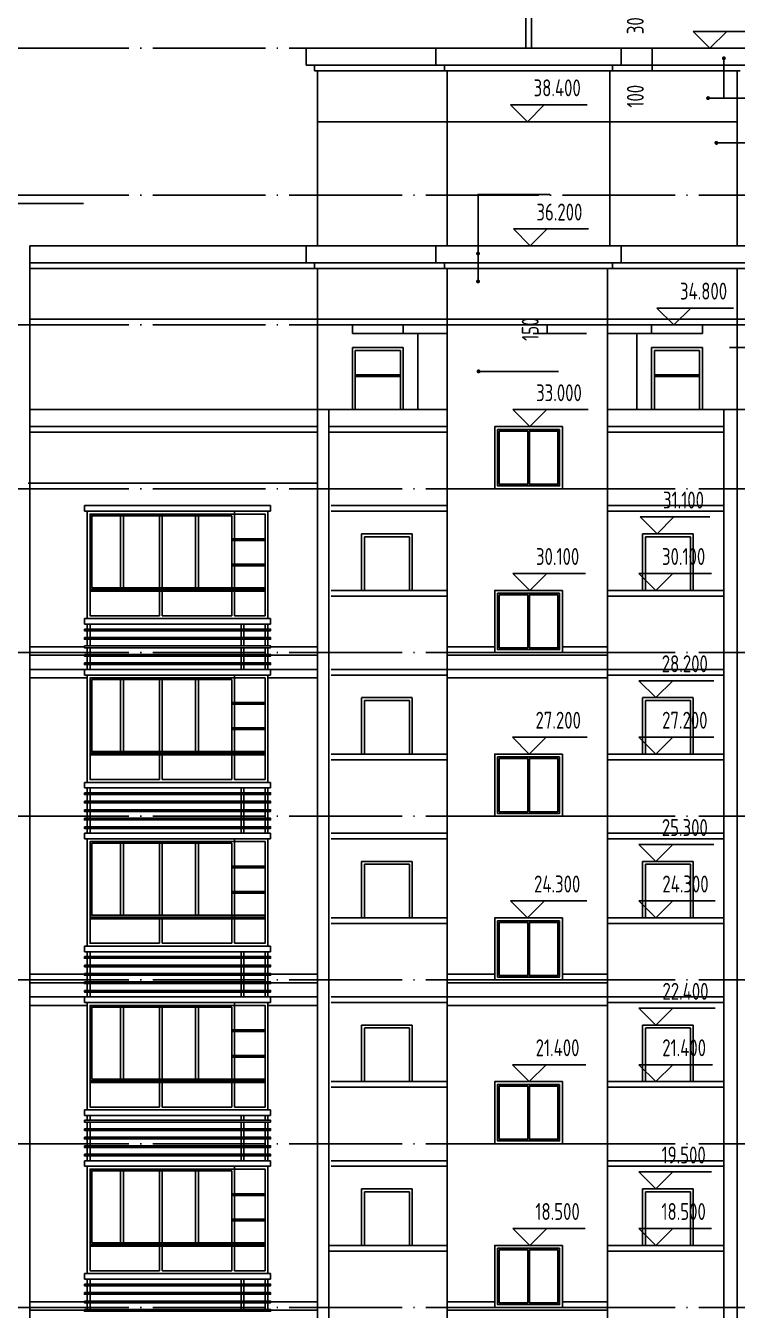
# Model space of a CAD drawing. Extents: x -726032 to 135930, y -151624 to 587044.
# Drawn here: x -379477 to -366866, y 312309 to 335059 of the extents above; entities that cross this region are included whole.
import ezdxf
from ezdxf.enums import TextEntityAlignment as Align

# ---------------------------------------------------------------- set-up
doc = ezdxf.new("R2010")
doc.units = 0
doc.header["$LTSCALE"] = 1000
doc.header["$MEASUREMENT"] = 0
doc.linetypes.add('DOTE', pattern=[2.42, 2, -0.2, 0.02, -0.2])
doc.layers.get('0').update_dxf_attribs({"linetype": 'CONTINUOUS'})
doc.layers.get('DEFPOINTS').update_dxf_attribs({"color": 1, "linetype": 'CONTINUOUS'})
for name, color, linetype in [('DOTE', 8, 'DOTE'), ('PUB_DIM', 245, 'CONTINUOUS'), ('WINDOW', 155, 'CONTINUOUS'), ('引线', 213, 'CONTINUOUS'), ('栏杆', 126, 'CONTINUOUS'), ('装饰线', 252, 'CONTINUOUS')]:
    doc.layers.add(name, color=color, linetype=linetype)
doc.styles.add('DIM_FONT', font='isocp.shx', dxfattribs={"width": 0.8})
doc.dimstyles.new('AXIS', dxfattribs={"dimtxt": 300, "dimasz": 1, "dimexe": 250, "dimexo": 300, "dimgap": 150, "dimtad": 1, "dimdec": 0, "dimzin": 0, "dimdsep": 46, "dimtxsty": 'DIM_FONT', "dimcen": 0.09, "dimse1": 1, "dimse2": 1, "dimclrt": 142, "dimadec": 0, "dimazin": 0, "dimtfac": 1, "dimtdec": 0, "dimtix": 1, "dimtmove": 2, "dimatfit": 3, "dimfxl": 1, "dimtolj": 1, "dimtzin": 0, "dimarcsym": 0})
doc.dimstyles.new('DIMN', dxfattribs={"dimtxt": 300, "dimasz": 1, "dimexe": 250, "dimexo": 300, "dimgap": 150, "dimtad": 1, "dimdec": 0, "dimzin": 0, "dimdsep": 46, "dimtxsty": 'DIM_FONT', "dimcen": 0.09, "dimclrt": 142, "dimadec": 0, "dimazin": 0, "dimtfac": 1, "dimtdec": 0, "dimtix": 1, "dimtmove": 2, "dimatfit": 3, "dimfxl": 1, "dimtolj": 1, "dimtzin": 0, "dimarcsym": 0})

# ---------------------------------------------------------------- blocks, each defined once
blk = doc.blocks.new('*D4112')
at = {"layer": 'DEFPOINTS', "color": 0, "transparency": 16777216}
for p in [(-369236, 329759), (-370236, 329609), (-369236, 329609)]:
    blk.add_point(p, dxfattribs=at)
at = {"layer": 'PUB_DIM', "color": 0, "lineweight": -2, "transparency": 16777216}
for p, q in [((-369536, 329759), (-370486, 329759)), ((-370236, 329760), (-370236, 329761)), ((-370236, 329759), (-370236, 329609)), ((-369536, 329609), (-370486, 329609)), ((-370236, 329608), (-370236, 329607))]:
    blk.add_line(p, q, dxfattribs=at)
at = {"layer": 'PUB_DIM', "color": 0, "transparency": 16777216}
for points in [[(-370236, 329760), (-370236, 329760), (-370236, 329759)], [(-370236, 329608), (-370236, 329608), (-370236, 329609)]]:
    blk.add_solid(points, dxfattribs=at)
at = {"layer": 'PUB_DIM', "color": 142, "transparency": 16777216, "insert": (-370536, 329684), "char_height": 300, "attachment_point": 5, "rotation": 90, "style": 'DIM_FONT'}
blk.add_mtext('\\A1;150', dxfattribs=at)
blk = doc.blocks.new('*D4123')
at = {"layer": 'DEFPOINTS', "color": 0, "transparency": 16777216}
for p in [(-367374, 334659), (-368374, 334359), (-367374, 334359)]:
    blk.add_point(p, dxfattribs=at)
at = {"layer": 'PUB_DIM', "color": 0, "lineweight": -2, "transparency": 16777216}
for p, q in [((-368374, 334660), (-368374, 334661)), ((-368374, 334659), (-368374, 334359)), ((-368374, 334358), (-368374, 334357))]:
    blk.add_line(p, q, dxfattribs=at)
at = {"layer": 'PUB_DIM', "color": 0, "transparency": 16777216}
for points in [[(-368374, 334660), (-368374, 334660), (-368374, 334659)], [(-368374, 334358), (-368374, 334358), (-368374, 334359)]]:
    blk.add_solid(points, dxfattribs=at)
at = {"layer": 'PUB_DIM', "color": 142, "transparency": 16777216, "insert": (-368674, 335132), "char_height": 300, "attachment_point": 5, "rotation": 90, "style": 'DIM_FONT'}
blk.add_mtext('\\A1;300', dxfattribs=at)
blk = doc.blocks.new('*D4124')
at = {"layer": 'DEFPOINTS', "color": 0, "transparency": 16777216}
for p in [(-368374, 334259), (-367374, 334359), (-367374, 334259)]:
    blk.add_point(p, dxfattribs=at)
at = {"layer": 'PUB_DIM', "color": 0, "lineweight": -2, "transparency": 16777216}
for p, q in [((-368374, 334360), (-368374, 334361)), ((-368374, 334359), (-368374, 334259)), ((-368374, 334258), (-368374, 334257))]:
    blk.add_line(p, q, dxfattribs=at)
at = {"layer": 'PUB_DIM', "color": 0, "transparency": 16777216}
for points in [[(-368374, 334360), (-368374, 334360), (-368374, 334359)], [(-368374, 334258), (-368374, 334258), (-368374, 334259)]]:
    blk.add_solid(points, dxfattribs=at)
at = {"layer": 'PUB_DIM', "color": 142, "transparency": 16777216, "insert": (-368674, 333809), "char_height": 300, "attachment_point": 5, "rotation": 90, "style": 'DIM_FONT'}
blk.add_mtext('\\A1;100', dxfattribs=at)

msp = doc.modelspace()

# ---------------------------------------------------------------- linework, layer by layer
for p, q in [((-370615.8, 337168.8), (-370615.8, 334658.7)), ((-370515.8, 337168.8), (-370515.8, 334658.7)), ((-366666.1, 334658.7), (-374506.1, 334658.7)), ((-374506.1, 334658.7), (-374506.1, 334358.7)), ((-372206.1, 334658.7), (-372206.1, 334358.7)), ((-368925.5, 334658.7), (-368925.5, 334358.7)), ((-366666.1, 334358.7), (-374506.1, 334358.7)), ((-374356.1, 334358.7), (-374356.1, 334258.7)), ((-374356.1, 334258.7), (-366816.1, 334258.7)), ((-374306.1, 331158.7), (-374306.1, 334258.7)), ((-372056.1, 334358.7), (-372056.1, 334258.7)), ((-372006.1, 334258.7), (-372006.1, 331158.7)), ((-369125.5, 334258.7), (-369125.5, 331158.7)), ((-369075.5, 334358.7), (-369075.5, 334258.7)), ((-366866.1, 331158.7), (-366866.1, 334258.7)), ((-379406.1, 331158.7), (-361566.6, 331158.7)), ((-379406.1, 331158.7), (-379406.1, 294448.7)), ((-374506.1, 331158.7), (-374506.1, 330858.7)), ((-374505.6, 331158.7), (-374506.1, 331158.2)), ((-372206.1, 331158.7), (-372206.1, 330858.7)), ((-368925.5, 331158.7), (-368925.5, 330858.7)), ((-361566.1, 330858.7), (-379406.1, 330858.7)), ((-374356.1, 330858.7), (-374356.1, 330758.7)), ((-372056.1, 330858.7), (-372056.1, 330758.7)), ((-369075.5, 330858.7), (-369075.5, 330758.7)), ((-361716.1, 330758.7), (-379406.1, 330758.7)), ((-374306.1, 295478.7), (-374306.1, 330758.7)), ((-372006.1, 301358.7), (-372006.1, 330758.7)), ((-369166.1, 330758.7), (-369166.1, 301358.7)), ((-366866.1, 294508.7), (-366866.1, 330758.7)), ((-372006.1, 329758.7), (-373686.1, 329758.7)), ((-373686.1, 329758.7), (-373686.1, 329608.7)), ((-372786.1, 329758.7), (-372786.1, 329608.7)), ((-369166.1, 329758.7), (-367486.1, 329758.7)), ((-368386.1, 329758.7), (-368386.1, 329608.7)), ((-367486.1, 329758.7), (-367486.1, 329608.7)), ((-373686.1, 329608.7), (-372006.1, 329608.7)), ((-372526.1, 329608.7), (-372526.1, 328258.7)), ((-367486.1, 329608.7), (-369166.1, 329608.7)), ((-368646.1, 329608.7), (-368646.1, 328258.7)), ((-373686.1, 329358.7), (-372786.1, 329358.7)), ((-373686.1, 329358.7), (-373686.1, 328258.7)), ((-372786.1, 329358.7), (-372786.1, 328258.7)), ((-367486.1, 329358.7), (-368386.1, 329358.7)), ((-368386.1, 329358.7), (-368386.1, 328258.7)), ((-367486.1, 329358.7), (-367486.1, 328258.7)), ((-379406.1, 328258.7), (-372006.1, 328258.7)), ((-374106.1, 328258.7), (-374106.1, 295478.7)), ((-369166.1, 328258.7), (-361566.1, 328258.7)), ((-367106.1, 294508.7), (-367106.1, 328258.7)), ((-379406.1, 327958.7), (-374306.1, 327958.7)), ((-374306.1, 327858.7), (-379406.1, 327858.7)), ((-374106.1, 327958.7), (-372006.1, 327958.7)), ((-372006.1, 327858.7), (-374106.1, 327858.7)), ((-369166.1, 327958.7), (-367106.1, 327958.7)), ((-367106.1, 327858.7), (-369166.1, 327858.7)), ((-378435.8, 326558.7), (-375135.8, 326558.7)), ((-378435.8, 326558.7), (-378435.8, 326458.7)), ((-375135.8, 326458.7), (-375135.8, 326558.7)), ((-374065.8, 326558.7), (-372005.8, 326558.7)), ((-367106.1, 326558.7), (-369166.1, 326558.7)), ((-375135.8, 326458.7), (-378435.8, 326458.7)), ((-372005.8, 326458.7), (-374065.8, 326458.7)), ((-369166.1, 326458.7), (-367106.1, 326458.7)), ((-374065.8, 325058.7), (-372005.8, 325058.7)), ((-372005.8, 324958.7), (-374065.8, 324958.7)), ((-367106.1, 325058.7), (-369166.1, 325058.7)), ((-369166.1, 324958.7), (-367106.1, 324958.7)), ((-378435.8, 324558.7), (-375135.8, 324558.7)), ((-378435.8, 324558.7), (-378435.8, 324458.7)), ((-375135.8, 324458.7), (-378435.8, 324458.7)), ((-375135.8, 324458.7), (-375135.8, 324558.7)), ((-378435.8, 323658.7), (-375135.8, 323658.7)), ((-378435.8, 323658.7), (-378435.8, 323558.7)), ((-375135.8, 323558.7), (-378435.8, 323558.7)), ((-375135.8, 323558.7), (-375135.8, 323658.7)), ((-374065.8, 323658.7), (-372005.8, 323658.7)), ((-372005.8, 323558.7), (-374065.8, 323558.7)), ((-367106.1, 323658.7), (-369166.1, 323658.7)), ((-369166.1, 323558.7), (-367106.1, 323558.7)), ((-374065.8, 322158.7), (-372005.8, 322158.7)), ((-367106.1, 322158.7), (-369166.1, 322158.7)), ((-372005.8, 322058.7), (-374065.8, 322058.7)), ((-369166.1, 322058.7), (-367106.1, 322058.7)), ((-378435.8, 321658.7), (-375135.8, 321658.7)), ((-378435.8, 321658.7), (-378435.8, 321558.7)), ((-375135.8, 321558.7), (-378435.8, 321558.7)), ((-375135.8, 321558.7), (-375135.8, 321658.7)), ((-378435.8, 320758.7), (-375135.8, 320758.7)), ((-378435.8, 320758.7), (-378435.8, 320658.7)), ((-375135.8, 320658.7), (-378435.8, 320658.7)), ((-375135.8, 320658.7), (-375135.8, 320758.7)), ((-374065.8, 320758.7), (-372005.8, 320758.7)), ((-372005.8, 320658.7), (-374065.8, 320658.7)), ((-367106.1, 320758.7), (-369166.1, 320758.7)), ((-369166.1, 320658.7), (-367106.1, 320658.7)), ((-374065.8, 319258.7), (-372005.8, 319258.7)), ((-367106.1, 319258.7), (-369166.1, 319258.7)), ((-372005.8, 319158.7), (-374065.8, 319158.7)), ((-369166.1, 319158.7), (-367106.1, 319158.7)), ((-378435.8, 318758.7), (-375135.8, 318758.7)), ((-378435.8, 318758.7), (-378435.8, 318658.7)), ((-375135.8, 318658.7), (-375135.8, 318758.7)), ((-375135.8, 318658.7), (-378435.8, 318658.7)), ((-378435.8, 317858.7), (-375135.8, 317858.7)), ((-378435.8, 317858.7), (-378435.8, 317758.7)), ((-375135.8, 317758.7), (-375135.8, 317858.7)), ((-372005.8, 317858.7), (-374065.8, 317858.7)), ((-369166.1, 317858.7), (-367106.1, 317858.7)), ((-375135.8, 317758.7), (-378435.8, 317758.7)), ((-372005.8, 317758.7), (-374065.8, 317758.7)), ((-369166.1, 317758.7), (-367106.1, 317758.7)), ((-374065.8, 316358.7), (-372005.8, 316358.7)), ((-372005.8, 316258.7), (-374065.8, 316258.7)), ((-367106.1, 316358.7), (-369166.1, 316358.7)), ((-369166.1, 316258.7), (-367106.1, 316258.7)), ((-378435.8, 315858.7), (-375135.8, 315858.7)), ((-378435.8, 315858.7), (-378435.8, 315758.7)), ((-375135.8, 315758.7), (-375135.8, 315858.7)), ((-375135.8, 315758.7), (-378435.8, 315758.7)), ((-378435.8, 314958.7), (-375135.8, 314958.7)), ((-378435.8, 314958.7), (-378435.8, 314858.7)), ((-375135.8, 314858.7), (-375135.8, 314958.7)), ((-374065.8, 314958.7), (-372005.8, 314958.7)), ((-367106.1, 314958.7), (-369166.1, 314958.7)), ((-375135.8, 314858.7), (-378435.8, 314858.7)), ((-372005.8, 314858.7), (-374065.8, 314858.7)), ((-369166.1, 314858.7), (-367106.1, 314858.7)), ((-374106.1, 313458.7), (-372005.8, 313458.7)), ((-372005.8, 313358.7), (-374106.1, 313358.7)), ((-367106.1, 313458.7), (-369166.1, 313458.7)), ((-369166.1, 313358.7), (-367106.1, 313358.7)), ((-378435.8, 312958.7), (-375135.8, 312958.7)), ((-378435.8, 312958.7), (-378435.8, 312858.7)), ((-375135.8, 312858.7), (-378435.8, 312858.7)), ((-375135.8, 312858.7), (-375135.8, 312958.7))]:
    msp.add_line(p, q)
for points in [[(-369965.8, 327958.7), (-371165.8, 327958.7), (-371165.8, 326858.7), (-369965.8, 326858.7)], [(-369965.8, 325058.7), (-371165.8, 325058.7), (-371165.8, 323958.7), (-369965.8, 323958.7)], [(-369965.8, 322158.7), (-371165.8, 322158.7), (-371165.8, 321058.7), (-369965.8, 321058.7)], [(-369965.8, 319258.7), (-371165.8, 319258.7), (-371165.8, 318158.7), (-369965.8, 318158.7)], [(-369965.8, 316358.7), (-371165.8, 316358.7), (-371165.8, 315258.7), (-369965.8, 315258.7)], [(-369965.8, 313458.7), (-371165.8, 313458.7), (-371165.8, 312358.7), (-369965.8, 312358.7)]]:
    msp.add_lwpolyline(points, close=True)
at = {"color": 146}
msp.add_lwpolyline([(-375825.8, 324608.7), (-377055.8, 324608.7)], dxfattribs=at)
at = {"layer": 'DOTE'}
for p, q in [((-418366.5, 334658.7), (-356514.6, 334658.7)), ((-418366.5, 332058.7), (-356514.6, 332058.7)), ((-418366.5, 329758.7), (-356514.6, 329758.7)), ((-418366.5, 326858.7), (-356514.6, 326858.7)), ((-418366.5, 323958.7), (-356514.6, 323958.7)), ((-418366.5, 321058.7), (-356514.6, 321058.7)), ((-418366.5, 318158.7), (-356514.6, 318158.7)), ((-418366.5, 315258.7), (-356514.6, 315258.7)), ((-418366.5, 312358.7), (-356514.6, 312358.7))]:
    msp.add_line(p, q, dxfattribs=at)
at = {"layer": 'PUB_DIM'}
for p, q in [((-367350.9, 334658.7), (-367650.9, 334958.7)), ((-367650.9, 334958.7), (-366317.8, 334958.7)), ((-367050.9, 334958.7), (-367350.9, 334658.7)), ((-370586.2, 333358.7), (-370886.2, 333658.7)), ((-369530, 333658.7), (-370886.2, 333658.7)), ((-370286.2, 333658.7), (-370586.2, 333358.7)), ((-370535.2, 331158.7), (-370835.2, 331458.7)), ((-369503, 331458.7), (-370835.2, 331458.7)), ((-370235.2, 331458.7), (-370535.2, 331158.7)), ((-368292.8, 330058.7), (-366936.7, 330058.7)), ((-367992.8, 329758.7), (-368292.8, 330058.7)), ((-367692.8, 330058.7), (-367992.8, 329758.7)), ((-366219.1, 329358.7), (-367002.6, 329358.7)), ((-370542.7, 327958.7), (-370842.7, 328258.7)), ((-369510.5, 328258.7), (-370842.7, 328258.7)), ((-370242.7, 328258.7), (-370542.7, 327958.7)), ((-367352.2, 326358.7), (-368588.4, 326358.7)), ((-368288.4, 326058.7), (-368588.4, 326358.7)), ((-367988.4, 326358.7), (-368288.4, 326058.7)), ((-370542.7, 325058.7), (-370842.7, 325358.7)), ((-369558.5, 325358.7), (-370842.7, 325358.7)), ((-370242.7, 325358.7), (-370542.7, 325058.7)), ((-367325.5, 325358.7), (-368609.7, 325358.7)), ((-368309.7, 325058.7), (-368609.7, 325358.7)), ((-368009.7, 325358.7), (-368309.7, 325058.7)), ((-367283.6, 323458.7), (-368609.7, 323458.7)), ((-368309.7, 323158.7), (-368609.7, 323458.7)), ((-368009.7, 323458.7), (-368309.7, 323158.7)), ((-370553, 322158.7), (-370853, 322458.7)), ((-369526.9, 322458.7), (-370853, 322458.7)), ((-370253, 322458.7), (-370553, 322158.7)), ((-367283.6, 322458.7), (-368609.7, 322458.7)), ((-368309.7, 322158.7), (-368609.7, 322458.7)), ((-368009.7, 322458.7), (-368309.7, 322158.7)), ((-368309.7, 320258.7), (-368609.7, 320558.7)), ((-367283.6, 320558.7), (-368609.7, 320558.7)), ((-368009.7, 320558.7), (-368309.7, 320258.7)), ((-370583.5, 319258.7), (-370883.5, 319558.7)), ((-369533.4, 319558.7), (-370883.5, 319558.7)), ((-370283.5, 319558.7), (-370583.5, 319258.7)), ((-367259.6, 319558.7), (-368609.7, 319558.7)), ((-368309.7, 319258.7), (-368609.7, 319558.7)), ((-368009.7, 319558.7), (-368309.7, 319258.7)), ((-367259.6, 317658.7), (-368609.7, 317658.7)), ((-368309.7, 317358.7), (-368609.7, 317658.7)), ((-368009.7, 317658.7), (-368309.7, 317358.7)), ((-370553, 316358.7), (-370853, 316658.7)), ((-369550.9, 316658.7), (-370853, 316658.7)), ((-370253, 316658.7), (-370553, 316358.7)), ((-367307.6, 316658.7), (-368609.7, 316658.7)), ((-368309.7, 316358.7), (-368609.7, 316658.7)), ((-368009.7, 316658.7), (-368309.7, 316358.7)), ((-367324.7, 314758.7), (-368609.7, 314758.7)), ((-368309.7, 314458.7), (-368609.7, 314758.7)), ((-368009.7, 314758.7), (-368309.7, 314458.7)), ((-370543.9, 313458.7), (-370843.9, 313758.7)), ((-369559.7, 313758.7), (-370843.9, 313758.7)), ((-370243.9, 313758.7), (-370543.9, 313458.7)), ((-367325.5, 313758.7), (-368609.7, 313758.7)), ((-368309.7, 313458.7), (-368609.7, 313758.7)), ((-368009.7, 313758.7), (-368309.7, 313458.7))]:
    msp.add_line(p, q, dxfattribs=at)
at = {"layer": 'WINDOW'}
for p, q in [((-372837.4, 329308.7), (-373637.4, 329308.7)), ((-373637.4, 328258.7), (-373637.4, 329308.7)), ((-372837.4, 328258.7), (-372837.4, 329308.7)), ((-368334.8, 329308.7), (-367534.8, 329308.7)), ((-368334.8, 328258.7), (-368334.8, 329308.7)), ((-367534.8, 328258.7), (-367534.8, 329308.7)), ((-373637.4, 328873.7), (-372837.4, 328873.7)), ((-373637.4, 328843.7), (-372837.4, 328843.7)), ((-367534.8, 328873.7), (-368334.8, 328873.7)), ((-367534.8, 328843.7), (-368334.8, 328843.7)), ((-370580.8, 327878.7), (-370580.8, 326938.7)), ((-370550.8, 327908.7), (-370550.8, 326908.7)), ((-378385.8, 324558.7), (-378385.8, 326458.7)), ((-377795.8, 325103.7), (-377795.8, 326378.7)), ((-377745.8, 325103.7), (-377745.8, 326378.7)), ((-377105.8, 325103.7), (-377105.8, 326378.7)), ((-377055.8, 325103.7), (-377055.8, 326378.7)), ((-376465.3, 326378.7), (-376465.8, 326378.2)), ((-376465.3, 326378.7), (-375826.3, 326378.7)), ((-376415.8, 325103.7), (-376415.8, 326378.7)), ((-375826.3, 326378.7), (-375825.8, 326378.2)), ((-375825.8, 324608.7), (-375825.8, 326378.2)), ((-375775.8, 324608.7), (-375775.8, 326458.7)), ((-375185.8, 324558.7), (-375185.8, 326458.7)), ((-373525.8, 326058.2), (-373525.8, 325058.7)), ((-372626.3, 326058.7), (-373525.3, 326058.7)), ((-373475.8, 326008.2), (-373475.8, 325058.7)), ((-372676.3, 326008.7), (-373475.3, 326008.7)), ((-372675.8, 326008.2), (-372675.8, 325058.7)), ((-372625.8, 326058.2), (-372625.8, 325058.7)), ((-368546.1, 326058.2), (-368546.1, 325058.7)), ((-368545.6, 326058.7), (-367646.6, 326058.7)), ((-368496.1, 326008.2), (-368496.1, 325058.7)), ((-368495.6, 326008.7), (-367696.6, 326008.7)), ((-367696.1, 326008.2), (-367696.1, 325058.7)), ((-367646.1, 326058.2), (-367646.1, 325058.7)), ((-375825.8, 325973.7), (-375235.8, 325973.7)), ((-375825.8, 325943.7), (-375235.8, 325943.7)), ((-375825.8, 325523.7), (-375235.8, 325523.7)), ((-375825.8, 325493.7), (-375235.8, 325493.7)), ((-375235.8, 325103.7), (-376428.3, 325103.7)), ((-378335.8, 325073.7), (-375235.8, 325073.7)), ((-375235.8, 325043.7), (-378335.8, 325043.7)), ((-377105.8, 324608.7), (-377105.8, 325043.7)), ((-377055.8, 324608.7), (-377055.8, 325043.7)), ((-370580.8, 324978.7), (-370580.8, 324038.7)), ((-370550.8, 325008.7), (-370550.8, 324008.7)), ((-378385.8, 321658.7), (-378385.8, 323558.7)), ((-375775.8, 321708.7), (-375775.8, 323558.7)), ((-375185.8, 321658.7), (-375185.8, 323558.7)), ((-377795.8, 322203.7), (-377795.8, 323478.7)), ((-377745.8, 322203.7), (-377745.8, 323478.7)), ((-377105.8, 322203.7), (-377105.8, 323478.7)), ((-377055.8, 322203.7), (-377055.8, 323478.7)), ((-376465.3, 323478.7), (-376465.8, 323478.2)), ((-376465.3, 323478.7), (-375826.3, 323478.7)), ((-376415.8, 322203.7), (-376415.8, 323478.7)), ((-375826.3, 323478.7), (-375825.8, 323478.2)), ((-375825.8, 321708.7), (-375825.8, 323478.2)), ((-375825.8, 323073.7), (-375235.8, 323073.7)), ((-373525.8, 323158.2), (-373525.8, 322158.7)), ((-372626.3, 323158.7), (-373525.3, 323158.7)), ((-373475.8, 323108.2), (-373475.8, 322158.7)), ((-372676.3, 323108.7), (-373475.3, 323108.7)), ((-372675.8, 323108.2), (-372675.8, 322158.7)), ((-372625.8, 323158.2), (-372625.8, 322158.7)), ((-368546.1, 323158.2), (-368546.1, 322158.7)), ((-368545.6, 323158.7), (-367646.6, 323158.7)), ((-368496.1, 323108.2), (-368496.1, 322158.7)), ((-368495.6, 323108.7), (-367696.6, 323108.7)), ((-367696.1, 323108.2), (-367696.1, 322158.7)), ((-367646.1, 323158.2), (-367646.1, 322158.7)), ((-375825.8, 323043.7), (-375235.8, 323043.7)), ((-375825.8, 322623.7), (-375235.8, 322623.7)), ((-375825.8, 322593.7), (-375235.8, 322593.7)), ((-378335.8, 322173.7), (-375235.8, 322173.7)), ((-375235.8, 322143.7), (-378335.8, 322143.7)), ((-377105.8, 321708.7), (-377105.8, 322143.7)), ((-377055.8, 321708.7), (-377055.8, 322143.7)), ((-375235.8, 322203.7), (-376428.3, 322203.7)), ((-370580.8, 322078.7), (-370580.8, 321138.7)), ((-370550.8, 322108.7), (-370550.8, 321108.7)), ((-378385.8, 318758.7), (-378385.8, 320658.7)), ((-377795.8, 319303.7), (-377795.8, 320578.7)), ((-377745.8, 319303.7), (-377745.8, 320578.7)), ((-377105.8, 319303.7), (-377105.8, 320578.7)), ((-377055.8, 319303.7), (-377055.8, 320578.7)), ((-376465.3, 320578.7), (-376465.8, 320578.2)), ((-376465.3, 320578.7), (-375826.3, 320578.7)), ((-376415.8, 319303.7), (-376415.8, 320578.7)), ((-375826.3, 320578.7), (-375825.8, 320578.2)), ((-375825.8, 318808.7), (-375825.8, 320578.2)), ((-375775.8, 318808.7), (-375775.8, 320658.7)), ((-375185.8, 318758.7), (-375185.8, 320658.7)), ((-375825.8, 320173.7), (-375235.8, 320173.7)), ((-375825.8, 320143.7), (-375235.8, 320143.7)), ((-373525.8, 320258.2), (-373525.8, 319258.7)), ((-372626.3, 320258.7), (-373525.3, 320258.7)), ((-373475.8, 320208.2), (-373475.8, 319258.7)), ((-372676.3, 320208.7), (-373475.3, 320208.7)), ((-372675.8, 320208.2), (-372675.8, 319258.7)), ((-372625.8, 320258.2), (-372625.8, 319258.7)), ((-368546.1, 320258.2), (-368546.1, 319258.7)), ((-368545.6, 320258.7), (-367646.6, 320258.7)), ((-368496.1, 320208.2), (-368496.1, 319258.7)), ((-368495.6, 320208.7), (-367696.6, 320208.7)), ((-367696.1, 320208.2), (-367696.1, 319258.7)), ((-367646.1, 320258.2), (-367646.1, 319258.7)), ((-375825.8, 319723.7), (-375235.8, 319723.7)), ((-375825.8, 319693.7), (-375235.8, 319693.7)), ((-378335.8, 319273.7), (-375235.8, 319273.7)), ((-375235.8, 319243.7), (-378335.8, 319243.7)), ((-377105.8, 318808.7), (-377105.8, 319243.7)), ((-377055.8, 318808.7), (-377055.8, 319243.7)), ((-375235.8, 319303.7), (-376428.3, 319303.7)), ((-370550.8, 319208.7), (-370550.8, 318208.7)), ((-370580.8, 319178.7), (-370580.8, 318238.7)), ((-378385.8, 315858.7), (-378385.8, 317758.7)), ((-377795.8, 316403.7), (-377795.8, 317678.7)), ((-377745.8, 316403.7), (-377745.8, 317678.7)), ((-377105.8, 316403.7), (-377105.8, 317678.7)), ((-377055.8, 316403.7), (-377055.8, 317678.7)), ((-376465.3, 317678.7), (-376465.8, 317678.2)), ((-376465.3, 317678.7), (-375826.3, 317678.7)), ((-376415.8, 316403.7), (-376415.8, 317678.7)), ((-375826.3, 317678.7), (-375825.8, 317678.2)), ((-375825.8, 315908.7), (-375825.8, 317678.2)), ((-375775.8, 315908.7), (-375775.8, 317758.7)), ((-375185.8, 315858.7), (-375185.8, 317758.7)), ((-375825.8, 317273.7), (-375235.8, 317273.7)), ((-375825.8, 317243.7), (-375235.8, 317243.7)), ((-373525.8, 317358.2), (-373525.8, 316358.7)), ((-372626.3, 317358.7), (-373525.3, 317358.7)), ((-373475.8, 317308.2), (-373475.8, 316358.7)), ((-372676.3, 317308.7), (-373475.3, 317308.7)), ((-372675.8, 317308.2), (-372675.8, 316358.7)), ((-372625.8, 317358.2), (-372625.8, 316358.7)), ((-368546.1, 317358.2), (-368546.1, 316358.7)), ((-368545.6, 317358.7), (-367646.6, 317358.7)), ((-368496.1, 317308.2), (-368496.1, 316358.7)), ((-368495.6, 317308.7), (-367696.6, 317308.7)), ((-367696.1, 317308.2), (-367696.1, 316358.7)), ((-367646.1, 317358.2), (-367646.1, 316358.7)), ((-375825.8, 316823.7), (-375235.8, 316823.7)), ((-375825.8, 316793.7), (-375235.8, 316793.7)), ((-378335.8, 316373.7), (-375235.8, 316373.7)), ((-375235.8, 316343.7), (-378335.8, 316343.7)), ((-377105.8, 315908.7), (-377105.8, 316343.7)), ((-377055.8, 315908.7), (-377055.8, 316343.7)), ((-375235.8, 316403.7), (-376428.3, 316403.7)), ((-370580.8, 316278.7), (-370580.8, 315338.7)), ((-370550.8, 316308.7), (-370550.8, 315308.7)), ((-378385.8, 312958.7), (-378385.8, 314858.7)), ((-377795.8, 313503.7), (-377795.8, 314778.7)), ((-377745.8, 313503.7), (-377745.8, 314778.7)), ((-377105.8, 313503.7), (-377105.8, 314778.7)), ((-377055.8, 313503.7), (-377055.8, 314778.7)), ((-376465.3, 314778.7), (-376465.8, 314778.2)), ((-376465.3, 314778.7), (-375826.3, 314778.7)), ((-376415.8, 313503.7), (-376415.8, 314778.7)), ((-375826.3, 314778.7), (-375825.8, 314778.2)), ((-375825.8, 313008.7), (-375825.8, 314778.2)), ((-375775.8, 313008.7), (-375775.8, 314858.7)), ((-375185.8, 312958.7), (-375185.8, 314858.7)), ((-373525.8, 314458.2), (-373525.8, 313458.7)), ((-372626.3, 314458.7), (-373525.3, 314458.7)), ((-373475.8, 314408.2), (-373475.8, 313458.7)), ((-372676.3, 314408.7), (-373475.3, 314408.7)), ((-372675.8, 314408.2), (-372675.8, 313458.7)), ((-372625.8, 314458.2), (-372625.8, 313458.7)), ((-368546.1, 314458.2), (-368546.1, 313458.7)), ((-368545.6, 314458.7), (-367646.6, 314458.7)), ((-368496.1, 314408.2), (-368496.1, 313458.7)), ((-368495.6, 314408.7), (-367696.6, 314408.7)), ((-367696.1, 314408.2), (-367696.1, 313458.7)), ((-367646.1, 314458.2), (-367646.1, 313458.7)), ((-375825.8, 314373.7), (-375235.8, 314373.7)), ((-375825.8, 314343.7), (-375235.8, 314343.7)), ((-375825.8, 313923.7), (-375235.8, 313923.7)), ((-375825.8, 313893.7), (-375235.8, 313893.7)), ((-375235.8, 313503.7), (-376428.3, 313503.7)), ((-378335.8, 313473.7), (-375235.8, 313473.7)), ((-375235.8, 313443.7), (-378335.8, 313443.7)), ((-377105.8, 313008.7), (-377105.8, 313443.7)), ((-377055.8, 313008.7), (-377055.8, 313443.7)), ((-370580.8, 313378.7), (-370580.8, 312438.7)), ((-370550.8, 313408.7), (-370550.8, 312408.7))]:
    msp.add_line(p, q, dxfattribs=at)
for points in [[(-370015.8, 327908.7), (-371115.8, 327908.7), (-371115.8, 326908.7), (-370015.8, 326908.7)], [(-370015.8, 325008.7), (-371115.8, 325008.7), (-371115.8, 324008.7), (-370015.8, 324008.7)], [(-370015.8, 322108.7), (-371115.8, 322108.7), (-371115.8, 321108.7), (-370015.8, 321108.7)], [(-370015.8, 319208.7), (-371115.8, 319208.7), (-371115.8, 318208.7), (-370015.8, 318208.7)], [(-370015.8, 316308.7), (-371115.8, 316308.7), (-371115.8, 315308.7), (-370015.8, 315308.7)], [(-370015.8, 313408.7), (-371115.8, 313408.7), (-371115.8, 312408.7), (-370015.8, 312408.7)]]:
    msp.add_lwpolyline(points, close=True, dxfattribs=at)
for points in [[(-370580.8, 327878.7), (-371085.8, 327878.7), (-371085.8, 326938.7), (-370580.8, 326938.7)], [(-370550.8, 326938.7), (-370045.8, 326938.7), (-370045.8, 327878.7), (-370550.8, 327878.7)], [(-377105.8, 324608.7), (-378335.8, 324608.7), (-378335.8, 326408.7), (-375235.8, 326408.7), (-375235.8, 324608.7), (-375775.8, 324608.7)], [(-376415.8, 325103.7), (-378305.8, 325103.7), (-378305.8, 326378.7), (-376466.3, 326378.7), (-376465.8, 326378.2), (-376465.8, 325103.7)], [(-370580.8, 324978.7), (-371085.8, 324978.7), (-371085.8, 324038.7), (-370580.8, 324038.7)], [(-370550.8, 324038.7), (-370045.8, 324038.7), (-370045.8, 324978.7), (-370550.8, 324978.7)], [(-377105.8, 321708.7), (-378335.8, 321708.7), (-378335.8, 323508.7), (-375235.8, 323508.7), (-375235.8, 321708.7), (-375775.8, 321708.7)], [(-376415.8, 322203.7), (-378305.8, 322203.7), (-378305.8, 323478.7), (-376466.3, 323478.7), (-376465.8, 323478.2), (-376465.8, 322203.7)], [(-370580.8, 322078.7), (-371085.8, 322078.7), (-371085.8, 321138.7), (-370580.8, 321138.7)], [(-370550.8, 321138.7), (-370045.8, 321138.7), (-370045.8, 322078.7), (-370550.8, 322078.7)], [(-375825.8, 321708.7), (-377055.8, 321708.7)], [(-377105.8, 318808.7), (-378335.8, 318808.7), (-378335.8, 320608.7), (-375235.8, 320608.7), (-375235.8, 318808.7), (-375775.8, 318808.7)], [(-376415.8, 319303.7), (-378305.8, 319303.7), (-378305.8, 320578.7), (-376466.3, 320578.7), (-376465.8, 320578.2), (-376465.8, 319303.7)], [(-370580.8, 319178.7), (-371085.8, 319178.7), (-371085.8, 318238.7), (-370580.8, 318238.7)], [(-370550.8, 318238.7), (-370045.8, 318238.7), (-370045.8, 319178.7), (-370550.8, 319178.7)], [(-375825.8, 318808.7), (-377055.8, 318808.7)], [(-377105.8, 315908.7), (-378335.8, 315908.7), (-378335.8, 317708.7), (-375235.8, 317708.7), (-375235.8, 315908.7), (-375775.8, 315908.7)], [(-376415.8, 316403.7), (-378305.8, 316403.7), (-378305.8, 317678.7), (-376466.3, 317678.7), (-376465.8, 317678.2), (-376465.8, 316403.7)], [(-370580.8, 316278.7), (-371085.8, 316278.7), (-371085.8, 315338.7), (-370580.8, 315338.7)], [(-370550.8, 315338.7), (-370045.8, 315338.7), (-370045.8, 316278.7), (-370550.8, 316278.7)], [(-375825.8, 315908.7), (-377055.8, 315908.7)], [(-377105.8, 313008.7), (-378335.8, 313008.7), (-378335.8, 314808.7), (-375235.8, 314808.7), (-375235.8, 313008.7), (-375775.8, 313008.7)], [(-376415.8, 313503.7), (-378305.8, 313503.7), (-378305.8, 314778.7), (-376466.3, 314778.7), (-376465.8, 314778.2), (-376465.8, 313503.7)], [(-370580.8, 313378.7), (-371085.8, 313378.7), (-371085.8, 312438.7), (-370580.8, 312438.7)], [(-370550.8, 312438.7), (-370045.8, 312438.7), (-370045.8, 313378.7), (-370550.8, 313378.7)], [(-375825.8, 313008.7), (-377055.8, 313008.7)]]:
    msp.add_lwpolyline(points, dxfattribs=at)
at = {"layer": '引线'}
for p, q in [((-367104.5, 333776.1), (-367104.5, 334481.2)), ((-367384.7, 333776.1), (-365113.3, 333776.1)), ((-367236.9, 332982.6), (-365195.5, 332982.6)), ((-371451.3, 328936.9), (-370034.5, 328936.9))]:
    msp.add_line(p, q, dxfattribs=at)
at = {"layer": '引线', "const_width": 34.8}
for points in [[(-367122.2, 334481.2, 1), (-367086.9, 334481.2, 1)], [(-367402.3, 333776.1, 1), (-367367.1, 333776.1, 1)], [(-367254.5, 332982.6, 1), (-367219.3, 332982.6, 1)], [(-371479, 331023.6, 1), (-371443.8, 331023.6, 1)], [(-371479, 330529.2, 1), (-371443.8, 330529.2, 1)], [(-371468.9, 328936.9, 1), (-371433.7, 328936.9, 1)]]:
    msp.add_lwpolyline(points, format="xyb", close=True, dxfattribs=at)
at = {"layer": '引线'}
for points in [[(-371461.4, 330529.2), (-371461.4, 332070.2), (-370186.9, 332070.2)], [(-379727, 330529.2), (-379727, 331912.4), (-378452.5, 331912.4)]]:
    msp.add_lwpolyline(points, dxfattribs=at)
at = {"layer": '栏杆'}
for p, q in [((-378385.8, 324373.9), (-378385.8, 324458.7)), ((-378335.8, 324373.9), (-378335.8, 324458.7)), ((-375660.8, 324373.9), (-375660.8, 324458.7)), ((-375610.8, 324373.9), (-375610.8, 324458.7)), ((-375235.8, 324373.9), (-375235.8, 324458.7)), ((-375185.8, 324373.9), (-375185.8, 324458.7)), ((-378385.8, 324223.4), (-378385.8, 324343.4)), ((-378385.8, 324073.4), (-378385.8, 324193.4)), ((-378335.8, 324223.4), (-378335.8, 324343.4)), ((-378335.8, 324073.4), (-378335.8, 324193.4)), ((-375660.8, 324223.4), (-375660.8, 324343.4)), ((-375660.8, 324073.4), (-375660.8, 324193.4)), ((-375610.8, 324223.4), (-375610.8, 324343.4)), ((-375610.8, 324073.4), (-375610.8, 324193.4)), ((-375235.8, 324223.4), (-375235.8, 324343.4)), ((-375235.8, 324073.4), (-375235.8, 324193.4)), ((-375185.8, 324223.4), (-375185.8, 324343.4)), ((-375185.8, 324073.4), (-375185.8, 324193.4)), ((-378385.8, 323923.4), (-378385.8, 324043.4)), ((-378335.8, 323923.4), (-378335.8, 324043.4)), ((-375660.8, 323923.4), (-375660.8, 324043.4)), ((-375610.8, 323923.4), (-375610.8, 324043.4)), ((-375235.8, 323923.4), (-375235.8, 324043.4)), ((-375185.8, 323923.4), (-375185.8, 324043.4)), ((-378385.8, 323773.4), (-378385.8, 323893.4)), ((-378385.8, 323658.7), (-378385.8, 323743.4)), ((-378335.8, 323773.4), (-378335.8, 323893.4)), ((-378335.8, 323658.7), (-378335.8, 323743.4)), ((-375660.8, 323773.4), (-375660.8, 323893.4)), ((-375660.8, 323658.7), (-375660.8, 323743.4)), ((-375610.8, 323773.4), (-375610.8, 323893.4)), ((-375610.8, 323658.7), (-375610.8, 323743.4)), ((-375235.8, 323773.4), (-375235.8, 323893.4)), ((-375235.8, 323658.7), (-375235.8, 323743.4)), ((-375185.8, 323773.4), (-375185.8, 323893.4)), ((-375185.8, 323658.7), (-375185.8, 323743.4)), ((-378385.8, 321473.9), (-378385.8, 321558.7)), ((-378335.8, 321473.9), (-378335.8, 321558.7)), ((-375660.8, 321473.9), (-375660.8, 321558.7)), ((-375610.8, 321473.9), (-375610.8, 321558.7)), ((-375235.8, 321473.9), (-375235.8, 321558.7)), ((-375185.8, 321473.9), (-375185.8, 321558.7)), ((-378385.8, 321323.4), (-378385.8, 321443.4)), ((-378385.8, 321173.4), (-378385.8, 321293.4)), ((-378335.8, 321323.4), (-378335.8, 321443.4)), ((-378335.8, 321173.4), (-378335.8, 321293.4)), ((-375660.8, 321323.4), (-375660.8, 321443.4)), ((-375660.8, 321173.4), (-375660.8, 321293.4)), ((-375610.8, 321323.4), (-375610.8, 321443.4)), ((-375610.8, 321173.4), (-375610.8, 321293.4)), ((-375235.8, 321323.4), (-375235.8, 321443.4)), ((-375235.8, 321173.4), (-375235.8, 321293.4)), ((-375185.8, 321323.4), (-375185.8, 321443.4)), ((-375185.8, 321173.4), (-375185.8, 321293.4)), ((-378385.8, 321023.4), (-378385.8, 321143.4)), ((-378335.8, 321023.4), (-378335.8, 321143.4)), ((-375660.8, 321023.4), (-375660.8, 321143.4)), ((-375610.8, 321023.4), (-375610.8, 321143.4)), ((-375235.8, 321023.4), (-375235.8, 321143.4)), ((-375185.8, 321023.4), (-375185.8, 321143.4)), ((-378385.8, 320873.4), (-378385.8, 320993.4)), ((-378385.8, 320758.7), (-378385.8, 320843.4)), ((-378335.8, 320873.4), (-378335.8, 320993.4)), ((-378335.8, 320758.7), (-378335.8, 320843.4)), ((-375660.8, 320873.4), (-375660.8, 320993.4)), ((-375660.8, 320758.7), (-375660.8, 320843.4)), ((-375610.8, 320873.4), (-375610.8, 320993.4)), ((-375610.8, 320758.7), (-375610.8, 320843.4)), ((-375235.8, 320873.4), (-375235.8, 320993.4)), ((-375235.8, 320758.7), (-375235.8, 320843.4)), ((-375185.8, 320873.4), (-375185.8, 320993.4)), ((-375185.8, 320758.7), (-375185.8, 320843.4)), ((-378385.8, 318573.9), (-378385.8, 318658.7)), ((-378385.8, 318423.4), (-378385.8, 318543.4)), ((-378335.8, 318573.9), (-378335.8, 318658.7)), ((-378335.8, 318423.4), (-378335.8, 318543.4)), ((-375660.8, 318573.9), (-375660.8, 318658.7)), ((-375660.8, 318423.4), (-375660.8, 318543.4)), ((-375610.8, 318573.9), (-375610.8, 318658.7)), ((-375610.8, 318423.4), (-375610.8, 318543.4)), ((-375235.8, 318573.9), (-375235.8, 318658.7)), ((-375235.8, 318423.4), (-375235.8, 318543.4)), ((-375185.8, 318573.9), (-375185.8, 318658.7)), ((-375185.8, 318423.4), (-375185.8, 318543.4)), ((-378385.8, 318273.4), (-378385.8, 318393.4)), ((-378335.8, 318273.4), (-378335.8, 318393.4)), ((-375660.8, 318273.4), (-375660.8, 318393.4)), ((-375610.8, 318273.4), (-375610.8, 318393.4)), ((-375235.8, 318273.4), (-375235.8, 318393.4)), ((-375185.8, 318273.4), (-375185.8, 318393.4)), ((-378385.8, 318123.4), (-378385.8, 318243.4)), ((-378385.8, 317973.4), (-378385.8, 318093.4)), ((-378335.8, 318123.4), (-378335.8, 318243.4)), ((-378335.8, 317973.4), (-378335.8, 318093.4)), ((-375660.8, 318123.4), (-375660.8, 318243.4)), ((-375660.8, 317973.4), (-375660.8, 318093.4)), ((-375610.8, 318123.4), (-375610.8, 318243.4)), ((-375610.8, 317973.4), (-375610.8, 318093.4)), ((-375235.8, 318123.4), (-375235.8, 318243.4)), ((-375235.8, 317973.4), (-375235.8, 318093.4)), ((-375185.8, 318123.4), (-375185.8, 318243.4)), ((-375185.8, 317973.4), (-375185.8, 318093.4)), ((-378385.8, 317858.7), (-378385.8, 317943.4)), ((-378335.8, 317858.7), (-378335.8, 317943.4)), ((-375660.8, 317858.7), (-375660.8, 317943.4)), ((-375610.8, 317858.7), (-375610.8, 317943.4)), ((-375235.8, 317858.7), (-375235.8, 317943.4)), ((-375185.8, 317858.7), (-375185.8, 317943.4)), ((-378385.8, 315673.9), (-378385.8, 315758.7)), ((-378385.8, 315523.4), (-378385.8, 315643.4)), ((-378335.8, 315673.9), (-378335.8, 315758.7)), ((-378335.8, 315523.4), (-378335.8, 315643.4)), ((-375660.8, 315673.9), (-375660.8, 315758.7)), ((-375660.8, 315523.4), (-375660.8, 315643.4)), ((-375610.8, 315673.9), (-375610.8, 315758.7)), ((-375610.8, 315523.4), (-375610.8, 315643.4)), ((-375235.8, 315673.9), (-375235.8, 315758.7)), ((-375235.8, 315523.4), (-375235.8, 315643.4)), ((-375185.8, 315673.9), (-375185.8, 315758.7)), ((-375185.8, 315523.4), (-375185.8, 315643.4)), ((-378385.8, 315373.4), (-378385.8, 315493.4)), ((-378385.8, 315223.4), (-378385.8, 315343.4)), ((-378335.8, 315373.4), (-378335.8, 315493.4)), ((-378335.8, 315223.4), (-378335.8, 315343.4)), ((-375660.8, 315373.4), (-375660.8, 315493.4)), ((-375660.8, 315223.4), (-375660.8, 315343.4)), ((-375610.8, 315373.4), (-375610.8, 315493.4)), ((-375610.8, 315223.4), (-375610.8, 315343.4)), ((-375235.8, 315373.4), (-375235.8, 315493.4)), ((-375235.8, 315223.4), (-375235.8, 315343.4)), ((-375185.8, 315373.4), (-375185.8, 315493.4)), ((-375185.8, 315223.4), (-375185.8, 315343.4)), ((-378385.8, 315073.4), (-378385.8, 315193.4)), ((-378335.8, 315073.4), (-378335.8, 315193.4)), ((-375660.8, 315073.4), (-375660.8, 315193.4)), ((-375610.8, 315073.4), (-375610.8, 315193.4)), ((-375235.8, 315073.4), (-375235.8, 315193.4)), ((-375185.8, 315073.4), (-375185.8, 315193.4)), ((-378385.8, 314958.7), (-378385.8, 315043.4)), ((-378335.8, 314958.7), (-378335.8, 315043.4)), ((-375660.8, 314958.7), (-375660.8, 315043.4)), ((-375610.8, 314958.7), (-375610.8, 315043.4)), ((-375235.8, 314958.7), (-375235.8, 315043.4)), ((-375185.8, 314958.7), (-375185.8, 315043.4)), ((-378385.8, 312773.9), (-378385.8, 312858.7)), ((-378335.8, 312773.9), (-378335.8, 312858.7)), ((-375660.8, 312773.9), (-375660.8, 312858.7)), ((-375610.8, 312773.9), (-375610.8, 312858.7)), ((-375235.8, 312773.9), (-375235.8, 312858.7)), ((-375185.8, 312773.9), (-375185.8, 312858.7)), ((-378385.8, 312623.4), (-378385.8, 312743.4)), ((-378385.8, 312473.4), (-378385.8, 312593.4)), ((-378335.8, 312623.4), (-378335.8, 312743.4)), ((-378335.8, 312473.4), (-378335.8, 312593.4)), ((-375660.8, 312623.4), (-375660.8, 312743.4)), ((-375660.8, 312473.4), (-375660.8, 312593.4)), ((-375610.8, 312623.4), (-375610.8, 312743.4)), ((-375610.8, 312473.4), (-375610.8, 312593.4)), ((-375235.8, 312623.4), (-375235.8, 312743.4)), ((-375235.8, 312473.4), (-375235.8, 312593.4)), ((-375185.8, 312623.4), (-375185.8, 312743.4)), ((-375185.8, 312473.4), (-375185.8, 312593.4)), ((-378385.8, 312323.4), (-378385.8, 312443.4)), ((-378335.8, 312323.4), (-378335.8, 312443.4)), ((-375660.8, 312323.4), (-375660.8, 312443.4)), ((-375610.8, 312323.4), (-375610.8, 312443.4)), ((-375235.8, 312323.4), (-375235.8, 312443.4)), ((-375185.8, 312323.4), (-375185.8, 312443.4))]:
    msp.add_line(p, q, dxfattribs=at)
for points in [[(-378435.8, 324373.4), (-375135.8, 324373.4), (-375135.8, 324343.4), (-378435.8, 324343.4)], [(-378435.8, 324373.4), (-375135.8, 324373.4), (-375135.8, 324343.4), (-378435.8, 324343.4)], [(-378435.8, 324223.4), (-375135.8, 324223.4), (-375135.8, 324193.4), (-378435.8, 324193.4)], [(-378435.8, 324223.4), (-375135.8, 324223.4), (-375135.8, 324193.4), (-378435.8, 324193.4)], [(-378435.8, 324073.4), (-375135.8, 324073.4), (-375135.8, 324043.4), (-378435.8, 324043.4)], [(-378435.8, 324073.4), (-375135.8, 324073.4), (-375135.8, 324043.4), (-378435.8, 324043.4)], [(-378435.8, 323923.4), (-375135.8, 323923.4), (-375135.8, 323893.4), (-378435.8, 323893.4)], [(-378435.8, 323923.4), (-375135.8, 323923.4), (-375135.8, 323893.4), (-378435.8, 323893.4)], [(-378435.8, 323773.4), (-375135.8, 323773.4), (-375135.8, 323743.4), (-378435.8, 323743.4)], [(-378435.8, 323773.4), (-375135.8, 323773.4), (-375135.8, 323743.4), (-378435.8, 323743.4)], [(-378435.8, 321473.4), (-375135.8, 321473.4), (-375135.8, 321443.4), (-378435.8, 321443.4)], [(-378435.8, 321473.4), (-375135.8, 321473.4), (-375135.8, 321443.4), (-378435.8, 321443.4)], [(-378435.8, 321323.4), (-375135.8, 321323.4), (-375135.8, 321293.4), (-378435.8, 321293.4)], [(-378435.8, 321323.4), (-375135.8, 321323.4), (-375135.8, 321293.4), (-378435.8, 321293.4)], [(-378435.8, 321173.4), (-375135.8, 321173.4), (-375135.8, 321143.4), (-378435.8, 321143.4)], [(-378435.8, 321173.4), (-375135.8, 321173.4), (-375135.8, 321143.4), (-378435.8, 321143.4)], [(-378435.8, 321023.4), (-375135.8, 321023.4), (-375135.8, 320993.4), (-378435.8, 320993.4)], [(-378435.8, 321023.4), (-375135.8, 321023.4), (-375135.8, 320993.4), (-378435.8, 320993.4)], [(-378435.8, 320873.4), (-375135.8, 320873.4), (-375135.8, 320843.4), (-378435.8, 320843.4)], [(-378435.8, 320873.4), (-375135.8, 320873.4), (-375135.8, 320843.4), (-378435.8, 320843.4)], [(-378435.8, 318573.4), (-375135.8, 318573.4), (-375135.8, 318543.4), (-378435.8, 318543.4)], [(-378435.8, 318573.4), (-375135.8, 318573.4), (-375135.8, 318543.4), (-378435.8, 318543.4)], [(-378435.8, 318423.4), (-375135.8, 318423.4), (-375135.8, 318393.4), (-378435.8, 318393.4)], [(-378435.8, 318423.4), (-375135.8, 318423.4), (-375135.8, 318393.4), (-378435.8, 318393.4)], [(-378435.8, 318273.4), (-375135.8, 318273.4), (-375135.8, 318243.4), (-378435.8, 318243.4)], [(-378435.8, 318273.4), (-375135.8, 318273.4), (-375135.8, 318243.4), (-378435.8, 318243.4)], [(-378435.8, 318123.4), (-375135.8, 318123.4), (-375135.8, 318093.4), (-378435.8, 318093.4)], [(-378435.8, 318123.4), (-375135.8, 318123.4), (-375135.8, 318093.4), (-378435.8, 318093.4)], [(-378435.8, 317973.4), (-375135.8, 317973.4), (-375135.8, 317943.4), (-378435.8, 317943.4)], [(-378435.8, 317973.4), (-375135.8, 317973.4), (-375135.8, 317943.4), (-378435.8, 317943.4)], [(-378435.8, 315673.4), (-375135.8, 315673.4), (-375135.8, 315643.4), (-378435.8, 315643.4)], [(-378435.8, 315673.4), (-375135.8, 315673.4), (-375135.8, 315643.4), (-378435.8, 315643.4)], [(-378435.8, 315523.4), (-375135.8, 315523.4), (-375135.8, 315493.4), (-378435.8, 315493.4)], [(-378435.8, 315523.4), (-375135.8, 315523.4), (-375135.8, 315493.4), (-378435.8, 315493.4)], [(-378435.8, 315373.4), (-375135.8, 315373.4), (-375135.8, 315343.4), (-378435.8, 315343.4)], [(-378435.8, 315373.4), (-375135.8, 315373.4), (-375135.8, 315343.4), (-378435.8, 315343.4)], [(-378435.8, 315223.4), (-375135.8, 315223.4), (-375135.8, 315193.4), (-378435.8, 315193.4)], [(-378435.8, 315223.4), (-375135.8, 315223.4), (-375135.8, 315193.4), (-378435.8, 315193.4)], [(-378435.8, 315073.4), (-375135.8, 315073.4), (-375135.8, 315043.4), (-378435.8, 315043.4)], [(-378435.8, 315073.4), (-375135.8, 315073.4), (-375135.8, 315043.4), (-378435.8, 315043.4)], [(-378435.8, 312773.4), (-375135.8, 312773.4), (-375135.8, 312743.4), (-378435.8, 312743.4)], [(-378435.8, 312773.4), (-375135.8, 312773.4), (-375135.8, 312743.4), (-378435.8, 312743.4)], [(-378435.8, 312623.4), (-375135.8, 312623.4), (-375135.8, 312593.4), (-378435.8, 312593.4)], [(-378435.8, 312623.4), (-375135.8, 312623.4), (-375135.8, 312593.4), (-378435.8, 312593.4)], [(-378435.8, 312473.4), (-375135.8, 312473.4), (-375135.8, 312443.4), (-378435.8, 312443.4)], [(-378435.8, 312473.4), (-375135.8, 312473.4), (-375135.8, 312443.4), (-378435.8, 312443.4)], [(-378435.8, 312323.4), (-375135.8, 312323.4), (-375135.8, 312293.4), (-378435.8, 312293.4)], [(-378435.8, 312323.4), (-375135.8, 312323.4), (-375135.8, 312293.4), (-378435.8, 312293.4)]]:
    msp.add_lwpolyline(points, close=True, dxfattribs=at)
at = {"layer": '装饰线'}
for p, q in [((-374306.1, 333358.7), (-366866.1, 333358.7)), ((-379406.1, 329858.7), (-366866.1, 329858.7)), ((-366866.1, 329858.7), (-361766.1, 329858.7)), ((-379431.1, 326958.7), (-374306.1, 326958.7)), ((-379405.8, 324058.7), (-378435.8, 324058.7)), ((-375135.8, 324058.7), (-374305.8, 324058.7)), ((-372006.1, 324058.7), (-371165.8, 324058.7)), ((-369965.8, 324058.7), (-369166.1, 324058.7)), ((-379405.8, 323908.7), (-378435.8, 323908.7)), ((-375135.8, 323908.7), (-374305.8, 323908.7)), ((-372006.1, 323908.7), (-369166.1, 323908.7)), ((-379405.8, 323658.7), (-374305.8, 323658.7)), ((-379405.8, 323508.7), (-378385.8, 323508.7)), ((-375185.8, 323508.7), (-374305.8, 323508.7)), ((-372006.1, 323658.7), (-369166.1, 323658.7)), ((-372006.1, 323508.7), (-369166.1, 323508.7)), ((-379405.8, 318258.7), (-378435.8, 318258.7)), ((-379405.8, 318108.7), (-378435.8, 318108.7)), ((-375135.8, 318258.7), (-374305.8, 318258.7)), ((-375135.8, 318108.7), (-374305.8, 318108.7)), ((-372006.1, 318258.7), (-371165.8, 318258.7)), ((-372006.1, 318108.7), (-369166.1, 318108.7)), ((-369965.8, 318258.7), (-369166.1, 318258.7)), ((-379405.8, 317858.7), (-374305.8, 317858.7)), ((-372006.1, 317858.7), (-369166.1, 317858.7)), ((-379405.8, 317708.7), (-378385.8, 317708.7)), ((-375185.8, 317708.7), (-374305.8, 317708.7)), ((-372006.1, 317708.7), (-369166.1, 317708.7)), ((-379405.8, 312458.7), (-378435.8, 312458.7)), ((-375135.8, 312458.7), (-374305.8, 312458.7)), ((-372006.1, 312458.7), (-371165.8, 312458.7)), ((-369965.8, 312458.7), (-369166.1, 312458.7)), ((-379405.8, 312308.7), (-378435.8, 312308.7)), ((-375135.8, 312308.7), (-374305.8, 312308.7)), ((-372006.1, 312308.7), (-369166.1, 312308.7))]:
    msp.add_line(p, q, dxfattribs=at)

# ---------------------------------------------------------------- texts
at = {"layer": 'PUB_DIM', "style": 'DIM_FONT', "width": 0.8}
for s, p in [('38.400', (-370058.1, 333958.7)), ('36.200', (-370019.1, 331758.7)), ('34.800', (-367464.8, 330358.7)), ('33.000', (-370026.6, 328558.7)), ('31.100', (-367820.3, 326658.7)), ('30.100', (-370050.6, 325658.7)), ('30.100', (-367817.6, 325658.7)), ('28.200', (-367796.6, 323758.7)), ('27.200', (-370040, 322758.7)), ('27.200', (-367796.6, 322758.7)), ('25.300', (-367796.6, 320858.7)), ('24.300', (-370058.5, 319858.7)), ('24.300', (-367784.6, 319858.7)), ('22.400', (-367784.6, 317958.7)), ('21.400', (-370052, 316958.7)), ('21.400', (-367808.6, 316958.7)), ('19.500', (-367817.2, 315058.7)), ('18.500', (-370051.8, 314058.7)), ('18.500', (-367817.6, 314058.7))]:
    msp.add_text(s, height=300, dxfattribs=at).set_placement(p, align=Align.MIDDLE)

# ---------------------------------------------------------------- dimensions: what is measured, and where the dimension line sits
at = {"layer": 'PUB_DIM'}
for base, p1, p2, picture, middle in [((-368373.9, 334358.7), (-367373.9, 334658.7), (-367373.9, 334358.7), '*D4123', (-368673.9, 335132.3)), ((-368373.9, 334258.7), (-367373.9, 334358.7), (-367373.9, 334258.7), '*D4124', (-368673.9, 333809.1))]:
    dim = msp.add_linear_dim(base=base, p1=p1, p2=p2, angle=270, dimstyle='AXIS', dxfattribs=at)
    dim.commit()
    dim.dimension.update_dxf_attribs({"geometry": picture, "text_midpoint": middle, "dimtype": 161})
dim = msp.add_aligned_dim(p1=(-369235.8, 329758.7), p2=(-369235.8, 329608.7), distance=-1000, dimstyle='DIMN', dxfattribs=at)
dim.commit()
dim.dimension.update_dxf_attribs({"geometry": '*D4112', "text_midpoint": (-370535.8, 329683.7)})

doc.saveas('drawing.dxf')
